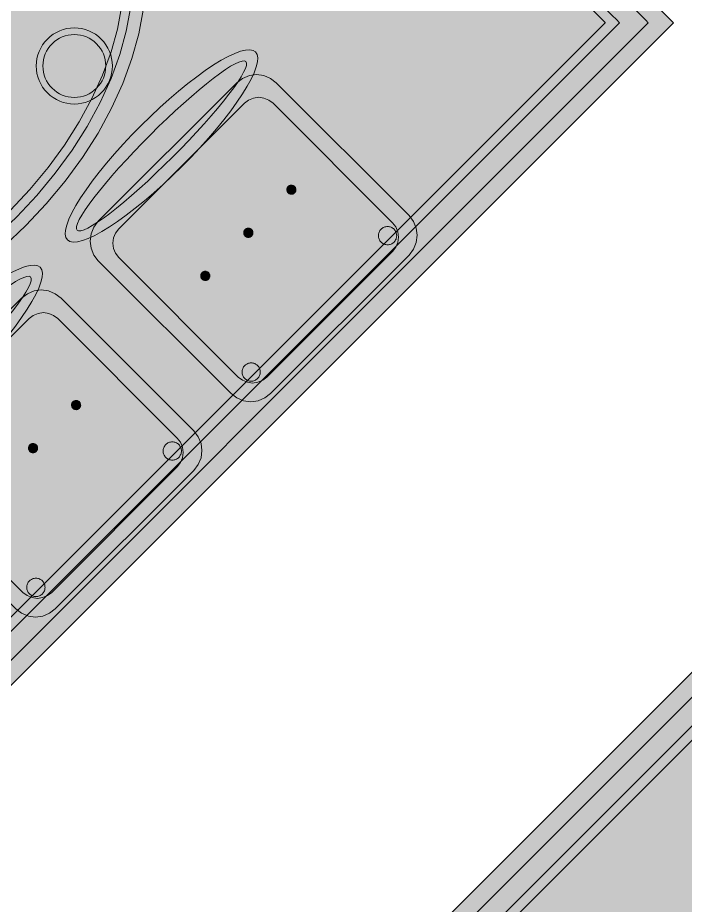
# Model space of a CAD drawing. Header units: metres. Extents: x 2172.2 to 2210.6, y 415.3 to 458.1.
# Drawn here: x 2203.315 to 2204.63, y 429.524 to 431.273 of the extents above; entities that cross this region are included whole.
import ezdxf

# ---------------------------------------------------------------- set-up
doc = ezdxf.new("R2010")
doc.units = ezdxf.units.M
for name, color, linetype, lineweight in [('NC_N1_CHAIRS', 7, 'CONTINUOUS', 13), ('NC_N1_FLOOR_DECOR', 32, 'CONTINUOUS', 13), ('NC_N1_TABLES', 7, 'CONTINUOUS', 13)]:
    doc.layers.add(name, color=color, linetype=linetype, lineweight=lineweight)

# ---------------------------------------------------------------- blocks, each defined once
blk = doc.blocks.new('NC_N1_MIXED_FLOOR_BAY_04')
at = {"true_color": 0xeff0ee}
h = blk.add_hatch(color=256, dxfattribs=at)
h.dxf.hatch_style = 1
h.paths.add_polyline_path([(13.2217, -1.3513), (13.2301, -1.3597), (13.2596, -1.3893), (13.2681, -1.3977), (13.3328, -1.4624), (13.3771, -1.5067), (13.3897, -1.5193), (13.4341, -1.5637), (13.586, -1.7156), (13.6303, -1.7599), (13.6429, -1.7725), (13.6872, -1.8168), (13.8391, -1.9687), (13.8835, -2.0131), (13.8961, -2.0257), (13.9404, -2.07), (14.0923, -2.2219), (14.1366, -2.2662), (14.1492, -2.2788), (14.1936, -2.3232), (14.3455, -2.4751), (14.3898, -2.5194), (14.4024, -2.532), (14.4467, -2.5763), (14.5396, -2.6692), (14.548, -2.6776), (14.5775, -2.7072), (14.586, -2.7156), (14.6071, -2.7367), (12.8959, -4.4479), (11.4894, -3.0414), (13.2006, -1.3302)])
at = {"color": 0, "linetype": 'CONTINUOUS', "lineweight": -2, "true_color": 0xa5b2b8}
blk.add_lwpolyline([(13.6303, -1.7599), (13.6429, -1.7725), (13.6872, -1.8168), (13.8391, -1.9687), (13.8835, -2.0131), (13.8961, -2.0257), (13.9404, -2.07), (14.0923, -2.2219), (14.1366, -2.2662), (14.1492, -2.2788), (14.1936, -2.3232), (14.3455, -2.4751), (14.3898, -2.5194), (14.4024, -2.532), (14.4467, -2.5763), (14.5396, -2.6692), (14.548, -2.6776), (14.5775, -2.7072), (14.586, -2.7156), (14.6071, -2.7367), (12.8959, -4.4479), (11.4894, -3.0414), (13.2006, -1.3302)], dxfattribs=at)
at = {"color": 0, "linetype": 'CONTINUOUS', "lineweight": -2, "true_color": 0xa38246}
blk.add_lwpolyline([(13.5612, -1.7403), (13.6055, -1.7846), (13.6181, -1.7972), (13.6625, -1.8416), (13.8144, -1.9935), (13.8587, -2.0378), (13.8713, -2.0504), (13.9156, -2.0948), (14.0675, -2.2467), (14.1119, -2.291), (14.1245, -2.3036), (14.1688, -2.3479), (14.3777, -2.5568), (14.422, -2.6011), (14.5148, -2.6939), (14.5233, -2.7024), (14.5528, -2.7319), (14.5576, -2.7367), (12.8959, -4.3984), (11.5389, -3.0414), (13.2006, -1.3797)], dxfattribs=at)
at = {"color": 0, "linetype": 'CONTINUOUS', "lineweight": -2, "true_color": 0x778fa0}
blk.add_lwpolyline([(13.381, -1.6167), (13.5329, -1.7686), (13.5773, -1.8129), (13.5899, -1.8255), (13.6342, -1.8699), (13.7861, -2.0218), (13.8304, -2.0661), (13.843, -2.0787), (13.8874, -2.123), (14.0393, -2.2749), (14.0836, -2.3193), (14.0962, -2.3319), (14.1405, -2.3762), (14.3494, -2.585), (14.3937, -2.6294), (14.4865, -2.7222), (14.495, -2.7306), (14.501, -2.7367), (12.8959, -4.3418), (11.5954, -3.0414), (13.2006, -1.4362)], dxfattribs=at)
at = {"color": 0, "linetype": 'CONTINUOUS', "lineweight": -2, "true_color": 0xa38246}
blk.add_lwpolyline([(13.2006, -1.4645), (13.2009, -1.4649), (13.2656, -1.5296), (13.3099, -1.5739), (13.3225, -1.5865), (13.3669, -1.6308), (13.5188, -1.7827), (13.5631, -1.8271), (13.5757, -1.8397), (13.62, -1.884), (13.772, -2.0359), (13.8163, -2.0802), (13.8289, -2.0928), (13.8732, -2.1372), (14.0251, -2.2891), (14.0695, -2.3334), (14.0821, -2.346), (14.1264, -2.3904), (14.3352, -2.5992), (14.3796, -2.6435), (14.4724, -2.7364), (14.4727, -2.7367), (12.8959, -4.3135), (11.6237, -3.0414)], close=True, dxfattribs=at)
blk = doc.blocks.new('NC_N1_MIXED_FLOOR_BAY_06')
at = {"true_color": 0xeff0ee}
h = blk.add_hatch(color=256, dxfattribs=at)
h.dxf.hatch_style = 1
h.paths.add_polyline_path([(15.2653, -3.3949), (15.2864, -3.416), (15.2949, -3.4245), (15.3244, -3.454), (15.3328, -3.4624), (15.3727, -3.5023), (15.4167, -3.5463), (15.4797, -3.6093), (15.5237, -3.6533), (15.6258, -3.7554), (15.6698, -3.7994), (15.7328, -3.8625), (15.7768, -3.9065), (15.879, -4.0086), (15.923, -4.0526), (15.986, -4.1156), (16.03, -4.1596), (16.1322, -4.2618), (16.1762, -4.3058), (16.2392, -4.3688), (16.2832, -4.4128), (16.3853, -4.515), (16.4294, -4.559), (16.4924, -4.622), (16.5364, -4.666), (16.6043, -4.7339), (16.6128, -4.7424), (16.6423, -4.7719), (16.6507, -4.7803), (16.6718, -4.8014), (14.7485, -6.7248), (13.342, -5.3183)])
at = {"color": 0, "linetype": 'CONTINUOUS', "lineweight": -2, "true_color": 0xa5b2b8}
blk.add_lwpolyline([(13.342, -5.3183), (15.2653, -3.3949), (15.2864, -3.416), (15.2949, -3.4245), (15.3244, -3.454), (15.3328, -3.4624), (15.3727, -3.5023), (15.4167, -3.5463), (15.4797, -3.6093), (15.5237, -3.6533), (15.6258, -3.7554), (15.6698, -3.7994)], dxfattribs=at)
at = {"color": 0, "linetype": 'CONTINUOUS', "lineweight": -2, "true_color": 0xa38246}
for points in [[(13.3915, -5.3183), (15.2653, -3.4444), (15.2701, -3.4492), (15.2996, -3.4788), (15.3081, -3.4872), (15.3479, -3.527), (15.3919, -3.571), (15.4549, -3.634), (15.4989, -3.678), (15.6011, -3.7802), (15.6451, -3.8242)], [(13.4763, -5.3183), (15.2653, -3.5293), (15.2657, -3.5296), (15.3055, -3.5695), (15.3495, -3.6135), (15.4125, -3.6765), (15.4565, -3.7205), (15.5587, -3.8226), (15.6027, -3.8666), (15.6657, -3.9296)]]:
    blk.add_lwpolyline(points, dxfattribs=at)
at = {"color": 0, "linetype": 'CONTINUOUS', "lineweight": -2, "true_color": 0x778fa0}
blk.add_lwpolyline([(13.4481, -5.3183), (15.2653, -3.501), (15.2714, -3.507), (15.2798, -3.5155), (15.3196, -3.5553), (15.3636, -3.5993), (15.4266, -3.6623), (15.4706, -3.7063), (15.5728, -3.8085), (15.6168, -3.8525), (15.6798, -3.9155)], dxfattribs=at)
blk = doc.blocks.new('NC_N1_DINING_2')
at = {"true_color": 0xf6f5ef}
h = blk.add_hatch(color=256, dxfattribs=at)
h.dxf.hatch_style = 1
h.paths.add_polyline_path([(0.6, 0), (0.5971, 0.0368), (0.5885, 0.0732), (0.5742, 0.1089), (0.5543, 0.1435), (0.5292, 0.1768), (0.4989, 0.2083), (0.4638, 0.2379), (0.4243, 0.2652), (0.3806, 0.2899), (0.3333, 0.3118), (0.2828, 0.3307), (0.2296, 0.3465), (0.1742, 0.3589), (0.1171, 0.3678), (0.0588, 0.3732), (0, 0.375), (-0.0588, 0.3732), (-0.1171, 0.3678), (-0.1742, 0.3589), (-0.2296, 0.3465), (-0.2828, 0.3307), (-0.3333, 0.3118), (-0.3806, 0.2899), (-0.4243, 0.2652), (-0.4638, 0.2379), (-0.4989, 0.2083), (-0.5292, 0.1768), (-0.5543, 0.1435), (-0.5742, 0.1089), (-0.5885, 0.0732), (-0.5971, 0.0368), (-0.6, 0), (-0.5971, -0.0368), (-0.5885, -0.0732), (-0.5742, -0.1089), (-0.5543, -0.1435), (-0.5292, -0.1768), (-0.4989, -0.2083), (-0.4638, -0.2379), (-0.4243, -0.2652), (-0.3806, -0.2899), (-0.3333, -0.3118), (-0.2828, -0.3307), (-0.2296, -0.3465), (-0.1742, -0.3589), (-0.1171, -0.3678), (-0.0588, -0.3732), (0, -0.375), (0.0588, -0.3732), (0.1171, -0.3678), (0.1742, -0.3589), (0.2296, -0.3465), (0.2828, -0.3307), (0.3333, -0.3118), (0.3806, -0.2899), (0.4243, -0.2652), (0.4638, -0.2379), (0.4989, -0.2083), (0.5292, -0.1768), (0.5543, -0.1435), (0.5742, -0.1089), (0.5885, -0.0732), (0.5971, -0.0368)])
at = {"color": 0, "linetype": 'CONTINUOUS', "lineweight": -2, "true_color": 0x2d3540}
blk.add_lwpolyline([(0.6, 0), (0.5971, 0.0368), (0.5885, 0.0732), (0.5742, 0.1089), (0.5543, 0.1435), (0.5292, 0.1768), (0.4989, 0.2083), (0.4638, 0.2379), (0.4243, 0.2652), (0.3806, 0.2899), (0.3333, 0.3118), (0.2828, 0.3307), (0.2296, 0.3465), (0.1742, 0.3589), (0.1171, 0.3678), (0.0588, 0.3732), (0, 0.375), (-0.0588, 0.3732), (-0.1171, 0.3678), (-0.1742, 0.3589), (-0.2296, 0.3465), (-0.2828, 0.3307), (-0.3333, 0.3118), (-0.3806, 0.2899), (-0.4243, 0.2652), (-0.4638, 0.2379), (-0.4989, 0.2083), (-0.5292, 0.1768), (-0.5543, 0.1435), (-0.5742, 0.1089), (-0.5885, 0.0732), (-0.5971, 0.0368), (-0.6, 0), (-0.5971, -0.0368), (-0.5885, -0.0732), (-0.5742, -0.1089), (-0.5543, -0.1435), (-0.5292, -0.1768), (-0.4989, -0.2083), (-0.4638, -0.2379), (-0.4243, -0.2652), (-0.3806, -0.2899), (-0.3333, -0.3118), (-0.2828, -0.3307), (-0.2296, -0.3465), (-0.1742, -0.3589), (-0.1171, -0.3678), (-0.0588, -0.3732), (0, -0.375), (0.0588, -0.3732), (0.1171, -0.3678), (0.1742, -0.3589), (0.2296, -0.3465), (0.2828, -0.3307), (0.3333, -0.3118), (0.3806, -0.2899), (0.4243, -0.2652), (0.4638, -0.2379), (0.4989, -0.2083), (0.5292, -0.1768), (0.5543, -0.1435), (0.5742, -0.1089), (0.5885, -0.0732), (0.5971, -0.0368)], close=True, dxfattribs=at)
at = {"color": 0, "linetype": 'CONTINUOUS', "lineweight": -2, "true_color": 0xa38246}
for points in [[(0.5749, 0), (0.5723, -0.0329), (0.5646, -0.0656), (0.5516, -0.0979), (0.5334, -0.1297), (0.5101, -0.1605), (0.4818, -0.1901), (0.4486, -0.218), (0.411, -0.244), (0.3692, -0.2676), (0.3237, -0.2887), (0.2749, -0.307), (0.2233, -0.3222), (0.1695, -0.3343), (0.114, -0.343), (0.0573, -0.3482), (0, -0.35), (-0.0573, -0.3482), (-0.114, -0.343), (-0.1695, -0.3343), (-0.2233, -0.3222), (-0.2749, -0.307), (-0.3237, -0.2887), (-0.3692, -0.2676), (-0.411, -0.244), (-0.4486, -0.218), (-0.4818, -0.1901), (-0.5101, -0.1605), (-0.5334, -0.1297), (-0.5516, -0.0979), (-0.5646, -0.0656), (-0.5723, -0.0329), (-0.5749, 0), (-0.5723, 0.0329), (-0.5646, 0.0656), (-0.5516, 0.0979), (-0.5334, 0.1297), (-0.5101, 0.1605), (-0.4818, 0.1901), (-0.4486, 0.218), (-0.411, 0.244), (-0.3692, 0.2676), (-0.3237, 0.2887), (-0.2749, 0.307), (-0.2233, 0.3222), (-0.1695, 0.3343), (-0.114, 0.343), (-0.0573, 0.3482), (0, 0.35), (0.0573, 0.3482), (0.114, 0.343), (0.1695, 0.3343), (0.2233, 0.3222), (0.2749, 0.307), (0.3237, 0.2887), (0.3692, 0.2676), (0.411, 0.244), (0.4486, 0.218), (0.4818, 0.1901), (0.5101, 0.1605), (0.5334, 0.1297), (0.5516, 0.0979), (0.5646, 0.0656), (0.5723, 0.0329)], [(0.5569, 0), (0.5545, -0.0301), (0.5474, -0.0601), (0.5354, -0.0901), (0.5184, -0.1198), (0.4964, -0.1488), (0.4694, -0.1769), (0.4377, -0.2037), (0.4014, -0.2287), (0.361, -0.2516), (0.3167, -0.2721), (0.2692, -0.2899), (0.2188, -0.3048), (0.1661, -0.3166), (0.1117, -0.3251), (0.0562, -0.3303), (0, -0.332), (-0.0562, -0.3303), (-0.1117, -0.3251), (-0.1661, -0.3166), (-0.2188, -0.3048), (-0.2692, -0.2899), (-0.3167, -0.2721), (-0.361, -0.2516), (-0.4014, -0.2287), (-0.4377, -0.2037), (-0.4694, -0.1769), (-0.4964, -0.1488), (-0.5184, -0.1198), (-0.5354, -0.0901), (-0.5474, -0.0601), (-0.5545, -0.0301), (-0.5569, 0), (-0.5545, 0.0301), (-0.5474, 0.0601), (-0.5354, 0.0901), (-0.5184, 0.1198), (-0.4964, 0.1488), (-0.4694, 0.1769), (-0.4377, 0.2037), (-0.4014, 0.2287), (-0.361, 0.2516), (-0.3167, 0.2721), (-0.2692, 0.2899), (-0.2188, 0.3048), (-0.1661, 0.3166), (-0.1117, 0.3251), (-0.0562, 0.3303), (0, 0.332), (0.0562, 0.3303), (0.1117, 0.3251), (0.1661, 0.3166), (0.2188, 0.3048), (0.2692, 0.2899), (0.3167, 0.2721), (0.361, 0.2516), (0.4014, 0.2287), (0.4377, 0.2037), (0.4694, 0.1769), (0.4964, 0.1488), (0.5184, 0.1198), (0.5354, 0.0901), (0.5474, 0.0601), (0.5545, 0.0301)], [(-0.228, 0.22), (-0.2283, 0.2139), (-0.2292, 0.2079), (-0.2307, 0.202), (-0.2327, 0.1963), (-0.2353, 0.1908), (-0.2384, 0.1856), (-0.2421, 0.1807), (-0.2462, 0.1762), (-0.2507, 0.1721), (-0.2556, 0.1684), (-0.2608, 0.1653), (-0.2663, 0.1627), (-0.272, 0.1607), (-0.2779, 0.1592), (-0.2839, 0.1583), (-0.29, 0.158), (-0.2961, 0.1583), (-0.3021, 0.1592), (-0.308, 0.1607), (-0.3137, 0.1627), (-0.3192, 0.1653), (-0.3244, 0.1684), (-0.3293, 0.1721), (-0.3338, 0.1762), (-0.3379, 0.1807), (-0.3416, 0.1856), (-0.3447, 0.1908), (-0.3473, 0.1963), (-0.3493, 0.202), (-0.3508, 0.2079), (-0.3517, 0.2139), (-0.352, 0.22), (-0.3517, 0.2261), (-0.3508, 0.2321), (-0.3493, 0.238), (-0.3473, 0.2437), (-0.3447, 0.2492), (-0.3416, 0.2544), (-0.3379, 0.2593), (-0.3338, 0.2638), (-0.3293, 0.2679), (-0.3244, 0.2716), (-0.3192, 0.2747), (-0.3137, 0.2773), (-0.308, 0.2793), (-0.3021, 0.2808), (-0.2961, 0.2817), (-0.29, 0.282), (-0.2839, 0.2817), (-0.2779, 0.2808), (-0.272, 0.2793), (-0.2663, 0.2773), (-0.2608, 0.2747), (-0.2556, 0.2716), (-0.2507, 0.2679), (-0.2462, 0.2638), (-0.2421, 0.2593), (-0.2384, 0.2544), (-0.2353, 0.2492), (-0.2327, 0.2437), (-0.2307, 0.238), (-0.2292, 0.2321), (-0.2283, 0.2261)], [(0.352, 0.22), (0.3517, 0.2139), (0.3508, 0.2079), (0.3493, 0.202), (0.3473, 0.1963), (0.3447, 0.1908), (0.3416, 0.1856), (0.3379, 0.1807), (0.3338, 0.1762), (0.3293, 0.1721), (0.3244, 0.1684), (0.3192, 0.1653), (0.3137, 0.1627), (0.308, 0.1607), (0.3021, 0.1592), (0.2961, 0.1583), (0.29, 0.158), (0.2839, 0.1583), (0.2779, 0.1592), (0.272, 0.1607), (0.2663, 0.1627), (0.2608, 0.1653), (0.2556, 0.1684), (0.2507, 0.1721), (0.2462, 0.1762), (0.2421, 0.1807), (0.2384, 0.1856), (0.2353, 0.1908), (0.2327, 0.1963), (0.2307, 0.202), (0.2292, 0.2079), (0.2283, 0.2139), (0.228, 0.22), (0.2283, 0.2261), (0.2292, 0.2321), (0.2307, 0.238), (0.2327, 0.2437), (0.2353, 0.2492), (0.2384, 0.2544), (0.2421, 0.2593), (0.2462, 0.2638), (0.2507, 0.2679), (0.2556, 0.2716), (0.2608, 0.2747), (0.2663, 0.2773), (0.272, 0.2793), (0.2779, 0.2808), (0.2839, 0.2817), (0.29, 0.282), (0.2961, 0.2817), (0.3021, 0.2808), (0.308, 0.2793), (0.3137, 0.2773), (0.3192, 0.2747), (0.3244, 0.2716), (0.3293, 0.2679), (0.3338, 0.2638), (0.3379, 0.2593), (0.3416, 0.2544), (0.3447, 0.2492), (0.3473, 0.2437), (0.3493, 0.238), (0.3508, 0.2321), (0.3517, 0.2261)], [(0.085, 0), (0.0846, 0.0054), (0.0834, 0.0107), (0.0813, 0.016), (0.0785, 0.021), (0.075, 0.0259), (0.0707, 0.0306), (0.0657, 0.0349), (0.0601, 0.0389), (0.0539, 0.0425), (0.0472, 0.0457), (0.0401, 0.0485), (0.0325, 0.0508), (0.0247, 0.0526), (0.0166, 0.0539), (0.0083, 0.0547), (0, 0.055), (-0.0083, 0.0547), (-0.0166, 0.0539), (-0.0247, 0.0526), (-0.0325, 0.0508), (-0.0401, 0.0485), (-0.0472, 0.0457), (-0.0539, 0.0425), (-0.0601, 0.0389), (-0.0657, 0.0349), (-0.0707, 0.0306), (-0.075, 0.0259), (-0.0785, 0.021), (-0.0813, 0.016), (-0.0834, 0.0107), (-0.0846, 0.0054), (-0.085, 0), (-0.0846, -0.0054), (-0.0834, -0.0107), (-0.0813, -0.016), (-0.0785, -0.021), (-0.075, -0.0259), (-0.0707, -0.0306), (-0.0657, -0.0349), (-0.0601, -0.0389), (-0.0539, -0.0425), (-0.0472, -0.0457), (-0.0401, -0.0485), (-0.0325, -0.0508), (-0.0247, -0.0526), (-0.0166, -0.0539), (-0.0083, -0.0547), (0, -0.055), (0.0083, -0.0547), (0.0166, -0.0539), (0.0247, -0.0526), (0.0325, -0.0508), (0.0401, -0.0485), (0.0472, -0.0457), (0.0539, -0.0425), (0.0601, -0.0389), (0.0657, -0.0349), (0.0707, -0.0306), (0.075, -0.0259), (0.0785, -0.021), (0.0813, -0.016), (0.0834, -0.0107), (0.0846, -0.0054)], [(-0.228, -0.22), (-0.2283, -0.2261), (-0.2292, -0.2321), (-0.2307, -0.238), (-0.2327, -0.2437), (-0.2353, -0.2492), (-0.2384, -0.2544), (-0.2421, -0.2593), (-0.2462, -0.2638), (-0.2507, -0.2679), (-0.2556, -0.2716), (-0.2608, -0.2747), (-0.2663, -0.2773), (-0.272, -0.2793), (-0.2779, -0.2808), (-0.2839, -0.2817), (-0.29, -0.282), (-0.2961, -0.2817), (-0.3021, -0.2808), (-0.308, -0.2793), (-0.3137, -0.2773), (-0.3192, -0.2747), (-0.3244, -0.2716), (-0.3293, -0.2679), (-0.3338, -0.2638), (-0.3379, -0.2593), (-0.3416, -0.2544), (-0.3447, -0.2492), (-0.3473, -0.2437), (-0.3493, -0.238), (-0.3508, -0.2321), (-0.3517, -0.2261), (-0.352, -0.22), (-0.3517, -0.2139), (-0.3508, -0.2079), (-0.3493, -0.202), (-0.3473, -0.1963), (-0.3447, -0.1908), (-0.3416, -0.1856), (-0.3379, -0.1807), (-0.3338, -0.1762), (-0.3293, -0.1721), (-0.3244, -0.1684), (-0.3192, -0.1653), (-0.3137, -0.1627), (-0.308, -0.1607), (-0.3021, -0.1592), (-0.2961, -0.1583), (-0.29, -0.158), (-0.2839, -0.1583), (-0.2779, -0.1592), (-0.272, -0.1607), (-0.2663, -0.1627), (-0.2608, -0.1653), (-0.2556, -0.1684), (-0.2507, -0.1721), (-0.2462, -0.1762), (-0.2421, -0.1807), (-0.2384, -0.1856), (-0.2353, -0.1908), (-0.2327, -0.1963), (-0.2307, -0.202), (-0.2292, -0.2079), (-0.2283, -0.2139)], [(0.352, -0.22), (0.3517, -0.2261), (0.3508, -0.2321), (0.3493, -0.238), (0.3473, -0.2437), (0.3447, -0.2492), (0.3416, -0.2544), (0.3379, -0.2593), (0.3338, -0.2638), (0.3293, -0.2679), (0.3244, -0.2716), (0.3192, -0.2747), (0.3137, -0.2773), (0.308, -0.2793), (0.3021, -0.2808), (0.2961, -0.2817), (0.29, -0.282), (0.2839, -0.2817), (0.2779, -0.2808), (0.272, -0.2793), (0.2663, -0.2773), (0.2608, -0.2747), (0.2556, -0.2716), (0.2507, -0.2679), (0.2462, -0.2638), (0.2421, -0.2593), (0.2384, -0.2544), (0.2353, -0.2492), (0.2327, -0.2437), (0.2307, -0.238), (0.2292, -0.2321), (0.2283, -0.2261), (0.228, -0.22), (0.2283, -0.2139), (0.2292, -0.2079), (0.2307, -0.202), (0.2327, -0.1963), (0.2353, -0.1908), (0.2384, -0.1856), (0.2421, -0.1807), (0.2462, -0.1762), (0.2507, -0.1721), (0.2556, -0.1684), (0.2608, -0.1653), (0.2663, -0.1627), (0.272, -0.1607), (0.2779, -0.1592), (0.2839, -0.1583), (0.29, -0.158), (0.2961, -0.1583), (0.3021, -0.1592), (0.308, -0.1607), (0.3137, -0.1627), (0.3192, -0.1653), (0.3244, -0.1684), (0.3293, -0.1721), (0.3338, -0.1762), (0.3379, -0.1807), (0.3416, -0.1856), (0.3447, -0.1908), (0.3473, -0.1963), (0.3493, -0.202), (0.3508, -0.2079), (0.3517, -0.2139)]]:
    blk.add_lwpolyline(points, close=True, dxfattribs=at)
at = {"color": 0, "linetype": 'CONTINUOUS', "lineweight": -2, "true_color": 0x89939a}
for points in [[(-0.215, 0.22), (-0.2154, 0.2126), (-0.2164, 0.2054), (-0.2182, 0.1982), (-0.2207, 0.1913), (-0.2239, 0.1846), (-0.2276, 0.1783), (-0.232, 0.1724), (-0.237, 0.167), (-0.2424, 0.162), (-0.2483, 0.1576), (-0.2546, 0.1539), (-0.2613, 0.1507), (-0.2682, 0.1482), (-0.2754, 0.1464), (-0.2826, 0.1454), (-0.29, 0.145), (-0.2974, 0.1454), (-0.3046, 0.1464), (-0.3118, 0.1482), (-0.3187, 0.1507), (-0.3254, 0.1539), (-0.3317, 0.1576), (-0.3376, 0.162), (-0.343, 0.167), (-0.348, 0.1724), (-0.3524, 0.1783), (-0.3561, 0.1846), (-0.3593, 0.1913), (-0.3618, 0.1982), (-0.3636, 0.2054), (-0.3646, 0.2126), (-0.365, 0.22), (-0.3646, 0.2274), (-0.3636, 0.2346), (-0.3618, 0.2418), (-0.3593, 0.2487), (-0.3561, 0.2554), (-0.3524, 0.2617), (-0.348, 0.2676), (-0.343, 0.273), (-0.3376, 0.278), (-0.3317, 0.2824), (-0.3254, 0.2861), (-0.3187, 0.2893), (-0.3118, 0.2918), (-0.3046, 0.2936), (-0.2974, 0.2946), (-0.29, 0.295), (-0.2826, 0.2946), (-0.2754, 0.2936), (-0.2682, 0.2918), (-0.2613, 0.2893), (-0.2546, 0.2861), (-0.2483, 0.2824), (-0.2424, 0.278), (-0.237, 0.273), (-0.232, 0.2676), (-0.2276, 0.2617), (-0.2239, 0.2554), (-0.2207, 0.2487), (-0.2182, 0.2418), (-0.2164, 0.2346), (-0.2154, 0.2274)], [(0.365, 0.22), (0.3646, 0.2126), (0.3636, 0.2054), (0.3618, 0.1982), (0.3593, 0.1913), (0.3561, 0.1846), (0.3524, 0.1783), (0.348, 0.1724), (0.343, 0.167), (0.3376, 0.162), (0.3317, 0.1576), (0.3254, 0.1539), (0.3187, 0.1507), (0.3118, 0.1482), (0.3046, 0.1464), (0.2974, 0.1454), (0.29, 0.145), (0.2826, 0.1454), (0.2754, 0.1464), (0.2682, 0.1482), (0.2613, 0.1507), (0.2546, 0.1539), (0.2483, 0.1576), (0.2424, 0.162), (0.237, 0.167), (0.232, 0.1724), (0.2276, 0.1783), (0.2239, 0.1846), (0.2207, 0.1913), (0.2182, 0.1982), (0.2164, 0.2054), (0.2154, 0.2126), (0.215, 0.22), (0.2154, 0.2274), (0.2164, 0.2346), (0.2182, 0.2418), (0.2207, 0.2487), (0.2239, 0.2554), (0.2276, 0.2617), (0.232, 0.2676), (0.237, 0.273), (0.2424, 0.278), (0.2483, 0.2824), (0.2546, 0.2861), (0.2613, 0.2893), (0.2682, 0.2918), (0.2754, 0.2936), (0.2826, 0.2946), (0.29, 0.295), (0.2974, 0.2946), (0.3046, 0.2936), (0.3118, 0.2918), (0.3187, 0.2893), (0.3254, 0.2861), (0.3317, 0.2824), (0.3376, 0.278), (0.343, 0.273), (0.348, 0.2676), (0.3524, 0.2617), (0.3561, 0.2554), (0.3593, 0.2487), (0.3618, 0.2418), (0.3636, 0.2346), (0.3646, 0.2274)], [(-0.215, -0.22), (-0.2154, -0.2274), (-0.2164, -0.2346), (-0.2182, -0.2418), (-0.2207, -0.2487), (-0.2239, -0.2554), (-0.2276, -0.2617), (-0.232, -0.2676), (-0.237, -0.273), (-0.2424, -0.278), (-0.2483, -0.2824), (-0.2546, -0.2861), (-0.2613, -0.2893), (-0.2682, -0.2918), (-0.2754, -0.2936), (-0.2826, -0.2946), (-0.29, -0.295), (-0.2974, -0.2946), (-0.3046, -0.2936), (-0.3118, -0.2918), (-0.3187, -0.2893), (-0.3254, -0.2861), (-0.3317, -0.2824), (-0.3376, -0.278), (-0.343, -0.273), (-0.348, -0.2676), (-0.3524, -0.2617), (-0.3561, -0.2554), (-0.3593, -0.2487), (-0.3618, -0.2418), (-0.3636, -0.2346), (-0.3646, -0.2274), (-0.365, -0.22), (-0.3646, -0.2126), (-0.3636, -0.2054), (-0.3618, -0.1982), (-0.3593, -0.1913), (-0.3561, -0.1846), (-0.3524, -0.1783), (-0.348, -0.1724), (-0.343, -0.167), (-0.3376, -0.162), (-0.3317, -0.1576), (-0.3254, -0.1539), (-0.3187, -0.1507), (-0.3118, -0.1482), (-0.3046, -0.1464), (-0.2974, -0.1454), (-0.29, -0.145), (-0.2826, -0.1454), (-0.2754, -0.1464), (-0.2682, -0.1482), (-0.2613, -0.1507), (-0.2546, -0.1539), (-0.2483, -0.1576), (-0.2424, -0.162), (-0.237, -0.167), (-0.232, -0.1724), (-0.2276, -0.1783), (-0.2239, -0.1846), (-0.2207, -0.1913), (-0.2182, -0.1982), (-0.2164, -0.2054), (-0.2154, -0.2126)], [(0.365, -0.22), (0.3646, -0.2274), (0.3636, -0.2346), (0.3618, -0.2418), (0.3593, -0.2487), (0.3561, -0.2554), (0.3524, -0.2617), (0.348, -0.2676), (0.343, -0.273), (0.3376, -0.278), (0.3317, -0.2824), (0.3254, -0.2861), (0.3187, -0.2893), (0.3118, -0.2918), (0.3046, -0.2936), (0.2974, -0.2946), (0.29, -0.295), (0.2826, -0.2946), (0.2754, -0.2936), (0.2682, -0.2918), (0.2613, -0.2893), (0.2546, -0.2861), (0.2483, -0.2824), (0.2424, -0.278), (0.237, -0.273), (0.232, -0.2676), (0.2276, -0.2617), (0.2239, -0.2554), (0.2207, -0.2487), (0.2182, -0.2418), (0.2164, -0.2346), (0.2154, -0.2274), (0.215, -0.22), (0.2154, -0.2126), (0.2164, -0.2054), (0.2182, -0.1982), (0.2207, -0.1913), (0.2239, -0.1846), (0.2276, -0.1783), (0.232, -0.1724), (0.237, -0.167), (0.2424, -0.162), (0.2483, -0.1576), (0.2546, -0.1539), (0.2613, -0.1507), (0.2682, -0.1482), (0.2754, -0.1464), (0.2826, -0.1454), (0.29, -0.145), (0.2974, -0.1454), (0.3046, -0.1464), (0.3118, -0.1482), (0.3187, -0.1507), (0.3254, -0.1539), (0.3317, -0.1576), (0.3376, -0.162), (0.343, -0.167), (0.348, -0.1724), (0.3524, -0.1783), (0.3561, -0.1846), (0.3593, -0.1913), (0.3618, -0.1982), (0.3636, -0.2054), (0.3646, -0.2126)]]:
    blk.add_lwpolyline(points, close=True, dxfattribs=at)
blk = doc.blocks.new('NC_N1_CHAIR_IVORY')
at = {"true_color": 0xf6f5ef}
h = blk.add_hatch(color=256, dxfattribs=at)
h.dxf.hatch_style = 1
h.paths.add_polyline_path([(0.262, 0.222), (0.2607, 0.2276), (0.257, 0.2331), (0.2507, 0.2385), (0.2421, 0.2438), (0.2311, 0.2489), (0.2178, 0.2537), (0.2025, 0.2582), (0.1853, 0.2623), (0.1662, 0.2661), (0.1456, 0.2694), (0.1235, 0.2723), (0.1003, 0.2747), (0.0761, 0.2765), (0.0511, 0.2779), (0.0257, 0.2787), (0, 0.279), (-0.0257, 0.2787), (-0.0511, 0.2779), (-0.0761, 0.2765), (-0.1003, 0.2747), (-0.1235, 0.2723), (-0.1456, 0.2694), (-0.1662, 0.2661), (-0.1853, 0.2623), (-0.2025, 0.2582), (-0.2178, 0.2537), (-0.2311, 0.2489), (-0.2421, 0.2438), (-0.2507, 0.2385), (-0.257, 0.2331), (-0.2607, 0.2276), (-0.262, 0.222), (-0.2607, 0.2164), (-0.257, 0.2109), (-0.2507, 0.2055), (-0.2421, 0.2002), (-0.2311, 0.1951), (-0.2178, 0.1903), (-0.2025, 0.1858), (-0.1853, 0.1817), (-0.1662, 0.1779), (-0.1456, 0.1746), (-0.1235, 0.1717), (-0.1003, 0.1693), (-0.0761, 0.1675), (-0.0511, 0.1661), (-0.0257, 0.1653), (0, 0.165), (0.0257, 0.1653), (0.0511, 0.1661), (0.0761, 0.1675), (0.1003, 0.1693), (0.1235, 0.1717), (0.1456, 0.1746), (0.1662, 0.1779), (0.1853, 0.1817), (0.2025, 0.1858), (0.2178, 0.1903), (0.2311, 0.1951), (0.2421, 0.2002), (0.2507, 0.2055), (0.257, 0.2109), (0.2607, 0.2164)])
at = {"true_color": 0xdbe4e9}
h = blk.add_hatch(color=256, dxfattribs=at)
h.dxf.hatch_style = 1
h.paths.add_polyline_path([(0.193, -0.275), (-0.193, -0.275), (-0.2072, -0.2731), (-0.2205, -0.2676), (-0.2319, -0.2589), (-0.2406, -0.2475), (-0.2461, -0.2342), (-0.248, -0.22), (-0.248, 0.15), (-0.2461, 0.1642), (-0.2406, 0.1775), (-0.2319, 0.1889), (-0.2205, 0.1976), (-0.2072, 0.2031), (-0.193, 0.205), (0.193, 0.205), (0.2072, 0.2031), (0.2205, 0.1976), (0.2319, 0.1889), (0.2406, 0.1775), (0.2461, 0.1642), (0.248, 0.15), (0.248, -0.22), (0.2461, -0.2342), (0.2406, -0.2475), (0.2319, -0.2589), (0.2205, -0.2676), (0.2072, -0.2731)])
at = {"true_color": 0xa38246}
h = blk.add_hatch(color=256, dxfattribs=at)
h.dxf.hatch_style = 1
h.paths.add_polyline_path([(-0.111, -0.02), (-0.111, -0.0209), (-0.1112, -0.0218), (-0.1114, -0.0226), (-0.1117, -0.0234), (-0.1121, -0.0242), (-0.1125, -0.025), (-0.113, -0.0257), (-0.1136, -0.0264), (-0.1143, -0.027), (-0.115, -0.0275), (-0.1158, -0.0279), (-0.1166, -0.0283), (-0.1174, -0.0286), (-0.1182, -0.0288), (-0.1191, -0.029), (-0.12, -0.029), (-0.1209, -0.029), (-0.1218, -0.0288), (-0.1226, -0.0286), (-0.1234, -0.0283), (-0.1242, -0.0279), (-0.125, -0.0275), (-0.1257, -0.027), (-0.1264, -0.0264), (-0.127, -0.0257), (-0.1275, -0.025), (-0.1279, -0.0242), (-0.1283, -0.0234), (-0.1286, -0.0226), (-0.1288, -0.0218), (-0.129, -0.0209), (-0.129, -0.02), (-0.129, -0.0191), (-0.1288, -0.0182), (-0.1286, -0.0174), (-0.1283, -0.0166), (-0.1279, -0.0158), (-0.1275, -0.015), (-0.127, -0.0143), (-0.1264, -0.0136), (-0.1257, -0.013), (-0.125, -0.0125), (-0.1242, -0.0121), (-0.1234, -0.0117), (-0.1226, -0.0114), (-0.1218, -0.0112), (-0.1209, -0.011), (-0.12, -0.011), (-0.1191, -0.011), (-0.1182, -0.0112), (-0.1174, -0.0114), (-0.1166, -0.0117), (-0.1158, -0.0121), (-0.115, -0.0125), (-0.1143, -0.013), (-0.1136, -0.0136), (-0.113, -0.0143), (-0.1125, -0.015), (-0.1121, -0.0158), (-0.1117, -0.0166), (-0.1114, -0.0174), (-0.1112, -0.0182), (-0.111, -0.0191)])
h = blk.add_hatch(color=256, dxfattribs=at)
h.dxf.hatch_style = 1
h.paths.add_polyline_path([(0.009, -0.02), (0.009, -0.0209), (0.0088, -0.0218), (0.0086, -0.0226), (0.0083, -0.0234), (0.0079, -0.0242), (0.0075, -0.025), (0.007, -0.0257), (0.0064, -0.0264), (0.0057, -0.027), (0.005, -0.0275), (0.0042, -0.0279), (0.0034, -0.0283), (0.0026, -0.0286), (0.0018, -0.0288), (0.0009, -0.029), (0, -0.029), (-0.0009, -0.029), (-0.0018, -0.0288), (-0.0026, -0.0286), (-0.0034, -0.0283), (-0.0042, -0.0279), (-0.005, -0.0275), (-0.0057, -0.027), (-0.0064, -0.0264), (-0.007, -0.0257), (-0.0075, -0.025), (-0.0079, -0.0242), (-0.0083, -0.0234), (-0.0086, -0.0226), (-0.0088, -0.0218), (-0.009, -0.0209), (-0.009, -0.02), (-0.009, -0.0191), (-0.0088, -0.0182), (-0.0086, -0.0174), (-0.0083, -0.0166), (-0.0079, -0.0158), (-0.0075, -0.015), (-0.007, -0.0143), (-0.0064, -0.0136), (-0.0057, -0.013), (-0.005, -0.0125), (-0.0042, -0.0121), (-0.0034, -0.0117), (-0.0026, -0.0114), (-0.0018, -0.0112), (-0.0009, -0.011), (0, -0.011), (0.0009, -0.011), (0.0018, -0.0112), (0.0026, -0.0114), (0.0034, -0.0117), (0.0042, -0.0121), (0.005, -0.0125), (0.0057, -0.013), (0.0064, -0.0136), (0.007, -0.0143), (0.0075, -0.015), (0.0079, -0.0158), (0.0083, -0.0166), (0.0086, -0.0174), (0.0088, -0.0182), (0.009, -0.0191)])
h = blk.add_hatch(color=256, dxfattribs=at)
h.dxf.hatch_style = 1
h.paths.add_polyline_path([(0.129, -0.02), (0.129, -0.0209), (0.1288, -0.0218), (0.1286, -0.0226), (0.1283, -0.0234), (0.1279, -0.0242), (0.1275, -0.025), (0.127, -0.0257), (0.1264, -0.0264), (0.1257, -0.027), (0.125, -0.0275), (0.1242, -0.0279), (0.1234, -0.0283), (0.1226, -0.0286), (0.1218, -0.0288), (0.1209, -0.029), (0.12, -0.029), (0.1191, -0.029), (0.1182, -0.0288), (0.1174, -0.0286), (0.1166, -0.0283), (0.1158, -0.0279), (0.115, -0.0275), (0.1143, -0.027), (0.1136, -0.0264), (0.113, -0.0257), (0.1125, -0.025), (0.1121, -0.0242), (0.1117, -0.0234), (0.1114, -0.0226), (0.1112, -0.0218), (0.111, -0.0209), (0.111, -0.02), (0.111, -0.0191), (0.1112, -0.0182), (0.1114, -0.0174), (0.1117, -0.0166), (0.1121, -0.0158), (0.1125, -0.015), (0.113, -0.0143), (0.1136, -0.0136), (0.1143, -0.013), (0.115, -0.0125), (0.1158, -0.0121), (0.1166, -0.0117), (0.1174, -0.0114), (0.1182, -0.0112), (0.1191, -0.011), (0.12, -0.011), (0.1209, -0.011), (0.1218, -0.0112), (0.1226, -0.0114), (0.1234, -0.0117), (0.1242, -0.0121), (0.125, -0.0125), (0.1257, -0.013), (0.1264, -0.0136), (0.127, -0.0143), (0.1275, -0.015), (0.1279, -0.0158), (0.1283, -0.0166), (0.1286, -0.0174), (0.1288, -0.0182), (0.129, -0.0191)])
h = blk.add_hatch(color=256, dxfattribs=at)
h.dxf.hatch_style = 1
h.paths.add_polyline_path([(-0.172, -0.218), (-0.1721, -0.2198), (-0.1723, -0.2215), (-0.1728, -0.2232), (-0.1734, -0.2249), (-0.1741, -0.2265), (-0.175, -0.228), (-0.1761, -0.2294), (-0.1773, -0.2307), (-0.1786, -0.2319), (-0.18, -0.233), (-0.1815, -0.2339), (-0.1831, -0.2346), (-0.1848, -0.2352), (-0.1865, -0.2357), (-0.1882, -0.2359), (-0.19, -0.236), (-0.1918, -0.2359), (-0.1935, -0.2357), (-0.1952, -0.2352), (-0.1969, -0.2346), (-0.1985, -0.2339), (-0.2, -0.233), (-0.2014, -0.2319), (-0.2027, -0.2307), (-0.2039, -0.2294), (-0.205, -0.228), (-0.2059, -0.2265), (-0.2066, -0.2249), (-0.2072, -0.2232), (-0.2077, -0.2215), (-0.2079, -0.2198), (-0.208, -0.218), (-0.2079, -0.2162), (-0.2077, -0.2145), (-0.2072, -0.2128), (-0.2066, -0.2111), (-0.2059, -0.2095), (-0.205, -0.208), (-0.2039, -0.2066), (-0.2027, -0.2053), (-0.2014, -0.2041), (-0.2, -0.203), (-0.1985, -0.2021), (-0.1969, -0.2014), (-0.1952, -0.2008), (-0.1935, -0.2003), (-0.1918, -0.2001), (-0.19, -0.2), (-0.1882, -0.2001), (-0.1865, -0.2003), (-0.1848, -0.2008), (-0.1831, -0.2014), (-0.1815, -0.2021), (-0.18, -0.203), (-0.1786, -0.2041), (-0.1773, -0.2053), (-0.1761, -0.2066), (-0.175, -0.208), (-0.1741, -0.2095), (-0.1734, -0.2111), (-0.1728, -0.2128), (-0.1723, -0.2145), (-0.1721, -0.2162)])
h = blk.add_hatch(color=256, dxfattribs=at)
h.dxf.hatch_style = 1
h.paths.add_polyline_path([(0.208, -0.218), (0.2079, -0.2198), (0.2077, -0.2215), (0.2072, -0.2232), (0.2066, -0.2249), (0.2059, -0.2265), (0.205, -0.228), (0.2039, -0.2294), (0.2027, -0.2307), (0.2014, -0.2319), (0.2, -0.233), (0.1985, -0.2339), (0.1969, -0.2346), (0.1952, -0.2352), (0.1935, -0.2357), (0.1918, -0.2359), (0.19, -0.236), (0.1882, -0.2359), (0.1865, -0.2357), (0.1848, -0.2352), (0.1831, -0.2346), (0.1815, -0.2339), (0.18, -0.233), (0.1786, -0.2319), (0.1773, -0.2307), (0.1761, -0.2294), (0.175, -0.228), (0.1741, -0.2265), (0.1734, -0.2249), (0.1728, -0.2232), (0.1723, -0.2215), (0.1721, -0.2198), (0.172, -0.218), (0.1721, -0.2162), (0.1723, -0.2145), (0.1728, -0.2128), (0.1734, -0.2111), (0.1741, -0.2095), (0.175, -0.208), (0.1761, -0.2066), (0.1773, -0.2053), (0.1786, -0.2041), (0.18, -0.203), (0.1815, -0.2021), (0.1831, -0.2014), (0.1848, -0.2008), (0.1865, -0.2003), (0.1882, -0.2001), (0.19, -0.2), (0.1918, -0.2001), (0.1935, -0.2003), (0.1952, -0.2008), (0.1969, -0.2014), (0.1985, -0.2021), (0.2, -0.203), (0.2014, -0.2041), (0.2027, -0.2053), (0.2039, -0.2066), (0.205, -0.208), (0.2059, -0.2095), (0.2066, -0.2111), (0.2072, -0.2128), (0.2077, -0.2145), (0.2079, -0.2162)])
at = {"color": 0, "linetype": 'CONTINUOUS', "lineweight": -2, "true_color": 0x2d3540}
for points in [[(0.262, 0.222), (0.2607, 0.2276), (0.257, 0.2331), (0.2507, 0.2385), (0.2421, 0.2438), (0.2311, 0.2489), (0.2178, 0.2537), (0.2025, 0.2582), (0.1853, 0.2623), (0.1662, 0.2661), (0.1456, 0.2694), (0.1235, 0.2723), (0.1003, 0.2747), (0.0761, 0.2765), (0.0511, 0.2779), (0.0257, 0.2787), (0, 0.279), (-0.0257, 0.2787), (-0.0511, 0.2779), (-0.0761, 0.2765), (-0.1003, 0.2747), (-0.1235, 0.2723), (-0.1456, 0.2694), (-0.1662, 0.2661), (-0.1853, 0.2623), (-0.2025, 0.2582), (-0.2178, 0.2537), (-0.2311, 0.2489), (-0.2421, 0.2438), (-0.2507, 0.2385), (-0.257, 0.2331), (-0.2607, 0.2276), (-0.262, 0.222), (-0.2607, 0.2164), (-0.257, 0.2109), (-0.2507, 0.2055), (-0.2421, 0.2002), (-0.2311, 0.1951), (-0.2178, 0.1903), (-0.2025, 0.1858), (-0.1853, 0.1817), (-0.1662, 0.1779), (-0.1456, 0.1746), (-0.1235, 0.1717), (-0.1003, 0.1693), (-0.0761, 0.1675), (-0.0511, 0.1661), (-0.0257, 0.1653), (0, 0.165), (0.0257, 0.1653), (0.0511, 0.1661), (0.0761, 0.1675), (0.1003, 0.1693), (0.1235, 0.1717), (0.1456, 0.1746), (0.1662, 0.1779), (0.1853, 0.1817), (0.2025, 0.1858), (0.2178, 0.1903), (0.2311, 0.1951), (0.2421, 0.2002), (0.2507, 0.2055), (0.257, 0.2109), (0.2607, 0.2164)], [(0.193, -0.275), (-0.193, -0.275), (-0.2072, -0.2731), (-0.2205, -0.2676), (-0.2319, -0.2589), (-0.2406, -0.2475), (-0.2461, -0.2342), (-0.248, -0.22), (-0.248, 0.15), (-0.2461, 0.1642), (-0.2406, 0.1775), (-0.2319, 0.1889), (-0.2205, 0.1976), (-0.2072, 0.2031), (-0.193, 0.205), (0.193, 0.205), (0.2072, 0.2031), (0.2205, 0.1976), (0.2319, 0.1889), (0.2406, 0.1775), (0.2461, 0.1642), (0.248, 0.15), (0.248, -0.22), (0.2461, -0.2342), (0.2406, -0.2475), (0.2319, -0.2589), (0.2205, -0.2676), (0.2072, -0.2731)]]:
    blk.add_lwpolyline(points, close=True, dxfattribs=at)
at = {"color": 0, "linetype": 'CONTINUOUS', "lineweight": -2, "true_color": 0xa38246}
for points in [[(0.235, 0.222), (0.2339, 0.225), (0.2305, 0.228), (0.2249, 0.231), (0.2171, 0.2339), (0.2073, 0.2366), (0.1954, 0.2392), (0.1817, 0.2417), (0.1662, 0.2439), (0.1491, 0.246), (0.1306, 0.2478), (0.1108, 0.2493), (0.0899, 0.2506), (0.0682, 0.2517), (0.0458, 0.2524), (0.023, 0.2529), (0, 0.253), (-0.023, 0.2529), (-0.0458, 0.2524), (-0.0682, 0.2517), (-0.0899, 0.2506), (-0.1108, 0.2493), (-0.1306, 0.2478), (-0.1491, 0.246), (-0.1662, 0.2439), (-0.1817, 0.2417), (-0.1954, 0.2392), (-0.2073, 0.2366), (-0.2171, 0.2339), (-0.2249, 0.231), (-0.2305, 0.228), (-0.2339, 0.225), (-0.235, 0.222), (-0.2339, 0.219), (-0.2305, 0.216), (-0.2249, 0.213), (-0.2171, 0.2101), (-0.2073, 0.2074), (-0.1954, 0.2048), (-0.1817, 0.2023), (-0.1662, 0.2001), (-0.1491, 0.198), (-0.1306, 0.1962), (-0.1108, 0.1947), (-0.0899, 0.1934), (-0.0682, 0.1923), (-0.0458, 0.1916), (-0.023, 0.1911), (0, 0.191), (0.023, 0.1911), (0.0458, 0.1916), (0.0682, 0.1923), (0.0899, 0.1934), (0.1108, 0.1947), (0.1306, 0.1962), (0.1491, 0.198), (0.1662, 0.2001), (0.1817, 0.2023), (0.1954, 0.2048), (0.2073, 0.2074), (0.2171, 0.2101), (0.2249, 0.213), (0.2305, 0.216), (0.2339, 0.219)], [(0.175, -0.247), (-0.175, -0.247), (-0.1854, -0.2456), (-0.195, -0.2416), (-0.2033, -0.2353), (-0.2096, -0.227), (-0.2136, -0.2174), (-0.215, -0.207), (-0.215, 0.126), (-0.2136, 0.1364), (-0.2096, 0.146), (-0.2033, 0.1543), (-0.195, 0.1606), (-0.1854, 0.1646), (-0.175, 0.166), (0.175, 0.166), (0.1854, 0.1646), (0.195, 0.1606), (0.2033, 0.1543), (0.2096, 0.146), (0.2136, 0.1364), (0.215, 0.126), (0.215, -0.207), (0.2136, -0.2174), (0.2096, -0.227), (0.2033, -0.2353), (0.195, -0.2416), (0.1854, -0.2456)]]:
    blk.add_lwpolyline(points, close=True, dxfattribs=at)
at = {"color": 0, "linetype": 'CONTINUOUS', "lineweight": -2}
for points in [[(-0.111, -0.02), (-0.111, -0.0209), (-0.1112, -0.0218), (-0.1114, -0.0226), (-0.1117, -0.0234), (-0.1121, -0.0242), (-0.1125, -0.025), (-0.113, -0.0257), (-0.1136, -0.0264), (-0.1143, -0.027), (-0.115, -0.0275), (-0.1158, -0.0279), (-0.1166, -0.0283), (-0.1174, -0.0286), (-0.1182, -0.0288), (-0.1191, -0.029), (-0.12, -0.029), (-0.1209, -0.029), (-0.1218, -0.0288), (-0.1226, -0.0286), (-0.1234, -0.0283), (-0.1242, -0.0279), (-0.125, -0.0275), (-0.1257, -0.027), (-0.1264, -0.0264), (-0.127, -0.0257), (-0.1275, -0.025), (-0.1279, -0.0242), (-0.1283, -0.0234), (-0.1286, -0.0226), (-0.1288, -0.0218), (-0.129, -0.0209), (-0.129, -0.02), (-0.129, -0.0191), (-0.1288, -0.0182), (-0.1286, -0.0174), (-0.1283, -0.0166), (-0.1279, -0.0158), (-0.1275, -0.015), (-0.127, -0.0143), (-0.1264, -0.0136), (-0.1257, -0.013), (-0.125, -0.0125), (-0.1242, -0.0121), (-0.1234, -0.0117), (-0.1226, -0.0114), (-0.1218, -0.0112), (-0.1209, -0.011), (-0.12, -0.011), (-0.1191, -0.011), (-0.1182, -0.0112), (-0.1174, -0.0114), (-0.1166, -0.0117), (-0.1158, -0.0121), (-0.115, -0.0125), (-0.1143, -0.013), (-0.1136, -0.0136), (-0.113, -0.0143), (-0.1125, -0.015), (-0.1121, -0.0158), (-0.1117, -0.0166), (-0.1114, -0.0174), (-0.1112, -0.0182), (-0.111, -0.0191)], [(0.009, -0.02), (0.009, -0.0209), (0.0088, -0.0218), (0.0086, -0.0226), (0.0083, -0.0234), (0.0079, -0.0242), (0.0075, -0.025), (0.007, -0.0257), (0.0064, -0.0264), (0.0057, -0.027), (0.005, -0.0275), (0.0042, -0.0279), (0.0034, -0.0283), (0.0026, -0.0286), (0.0018, -0.0288), (0.0009, -0.029), (0, -0.029), (-0.0009, -0.029), (-0.0018, -0.0288), (-0.0026, -0.0286), (-0.0034, -0.0283), (-0.0042, -0.0279), (-0.005, -0.0275), (-0.0057, -0.027), (-0.0064, -0.0264), (-0.007, -0.0257), (-0.0075, -0.025), (-0.0079, -0.0242), (-0.0083, -0.0234), (-0.0086, -0.0226), (-0.0088, -0.0218), (-0.009, -0.0209), (-0.009, -0.02), (-0.009, -0.0191), (-0.0088, -0.0182), (-0.0086, -0.0174), (-0.0083, -0.0166), (-0.0079, -0.0158), (-0.0075, -0.015), (-0.007, -0.0143), (-0.0064, -0.0136), (-0.0057, -0.013), (-0.005, -0.0125), (-0.0042, -0.0121), (-0.0034, -0.0117), (-0.0026, -0.0114), (-0.0018, -0.0112), (-0.0009, -0.011), (0, -0.011), (0.0009, -0.011), (0.0018, -0.0112), (0.0026, -0.0114), (0.0034, -0.0117), (0.0042, -0.0121), (0.005, -0.0125), (0.0057, -0.013), (0.0064, -0.0136), (0.007, -0.0143), (0.0075, -0.015), (0.0079, -0.0158), (0.0083, -0.0166), (0.0086, -0.0174), (0.0088, -0.0182), (0.009, -0.0191)], [(0.129, -0.02), (0.129, -0.0209), (0.1288, -0.0218), (0.1286, -0.0226), (0.1283, -0.0234), (0.1279, -0.0242), (0.1275, -0.025), (0.127, -0.0257), (0.1264, -0.0264), (0.1257, -0.027), (0.125, -0.0275), (0.1242, -0.0279), (0.1234, -0.0283), (0.1226, -0.0286), (0.1218, -0.0288), (0.1209, -0.029), (0.12, -0.029), (0.1191, -0.029), (0.1182, -0.0288), (0.1174, -0.0286), (0.1166, -0.0283), (0.1158, -0.0279), (0.115, -0.0275), (0.1143, -0.027), (0.1136, -0.0264), (0.113, -0.0257), (0.1125, -0.025), (0.1121, -0.0242), (0.1117, -0.0234), (0.1114, -0.0226), (0.1112, -0.0218), (0.111, -0.0209), (0.111, -0.02), (0.111, -0.0191), (0.1112, -0.0182), (0.1114, -0.0174), (0.1117, -0.0166), (0.1121, -0.0158), (0.1125, -0.015), (0.113, -0.0143), (0.1136, -0.0136), (0.1143, -0.013), (0.115, -0.0125), (0.1158, -0.0121), (0.1166, -0.0117), (0.1174, -0.0114), (0.1182, -0.0112), (0.1191, -0.011), (0.12, -0.011), (0.1209, -0.011), (0.1218, -0.0112), (0.1226, -0.0114), (0.1234, -0.0117), (0.1242, -0.0121), (0.125, -0.0125), (0.1257, -0.013), (0.1264, -0.0136), (0.127, -0.0143), (0.1275, -0.015), (0.1279, -0.0158), (0.1283, -0.0166), (0.1286, -0.0174), (0.1288, -0.0182), (0.129, -0.0191)], [(-0.172, -0.218), (-0.1721, -0.2198), (-0.1723, -0.2215), (-0.1728, -0.2232), (-0.1734, -0.2249), (-0.1741, -0.2265), (-0.175, -0.228), (-0.1761, -0.2294), (-0.1773, -0.2307), (-0.1786, -0.2319), (-0.18, -0.233), (-0.1815, -0.2339), (-0.1831, -0.2346), (-0.1848, -0.2352), (-0.1865, -0.2357), (-0.1882, -0.2359), (-0.19, -0.236), (-0.1918, -0.2359), (-0.1935, -0.2357), (-0.1952, -0.2352), (-0.1969, -0.2346), (-0.1985, -0.2339), (-0.2, -0.233), (-0.2014, -0.2319), (-0.2027, -0.2307), (-0.2039, -0.2294), (-0.205, -0.228), (-0.2059, -0.2265), (-0.2066, -0.2249), (-0.2072, -0.2232), (-0.2077, -0.2215), (-0.2079, -0.2198), (-0.208, -0.218), (-0.2079, -0.2162), (-0.2077, -0.2145), (-0.2072, -0.2128), (-0.2066, -0.2111), (-0.2059, -0.2095), (-0.205, -0.208), (-0.2039, -0.2066), (-0.2027, -0.2053), (-0.2014, -0.2041), (-0.2, -0.203), (-0.1985, -0.2021), (-0.1969, -0.2014), (-0.1952, -0.2008), (-0.1935, -0.2003), (-0.1918, -0.2001), (-0.19, -0.2), (-0.1882, -0.2001), (-0.1865, -0.2003), (-0.1848, -0.2008), (-0.1831, -0.2014), (-0.1815, -0.2021), (-0.18, -0.203), (-0.1786, -0.2041), (-0.1773, -0.2053), (-0.1761, -0.2066), (-0.175, -0.208), (-0.1741, -0.2095), (-0.1734, -0.2111), (-0.1728, -0.2128), (-0.1723, -0.2145), (-0.1721, -0.2162)], [(0.208, -0.218), (0.2079, -0.2198), (0.2077, -0.2215), (0.2072, -0.2232), (0.2066, -0.2249), (0.2059, -0.2265), (0.205, -0.228), (0.2039, -0.2294), (0.2027, -0.2307), (0.2014, -0.2319), (0.2, -0.233), (0.1985, -0.2339), (0.1969, -0.2346), (0.1952, -0.2352), (0.1935, -0.2357), (0.1918, -0.2359), (0.19, -0.236), (0.1882, -0.2359), (0.1865, -0.2357), (0.1848, -0.2352), (0.1831, -0.2346), (0.1815, -0.2339), (0.18, -0.233), (0.1786, -0.2319), (0.1773, -0.2307), (0.1761, -0.2294), (0.175, -0.228), (0.1741, -0.2265), (0.1734, -0.2249), (0.1728, -0.2232), (0.1723, -0.2215), (0.1721, -0.2198), (0.172, -0.218), (0.1721, -0.2162), (0.1723, -0.2145), (0.1728, -0.2128), (0.1734, -0.2111), (0.1741, -0.2095), (0.175, -0.208), (0.1761, -0.2066), (0.1773, -0.2053), (0.1786, -0.2041), (0.18, -0.203), (0.1815, -0.2021), (0.1831, -0.2014), (0.1848, -0.2008), (0.1865, -0.2003), (0.1882, -0.2001), (0.19, -0.2), (0.1918, -0.2001), (0.1935, -0.2003), (0.1952, -0.2008), (0.1969, -0.2014), (0.1985, -0.2021), (0.2, -0.203), (0.2014, -0.2041), (0.2027, -0.2053), (0.2039, -0.2066), (0.205, -0.208), (0.2059, -0.2095), (0.2066, -0.2111), (0.2072, -0.2128), (0.2077, -0.2145), (0.2079, -0.2162)]]:
    blk.add_lwpolyline(points, close=True, dxfattribs=at)

msp = doc.modelspace()

# ---------------------------------------------------------------- block references
at = {"layer": 'NC_N1_CHAIRS', "linetype": 'CONTINUOUS', "yscale": -1.0000000000000002, "rotation": -135}
for p in [(2203.7553, 430.8635), (2203.3311, 430.4392)]:
    msp.add_blockref('NC_N1_CHAIR_IVORY', p, dxfattribs=at)
at = {"layer": 'NC_N1_FLOOR_DECOR', "linetype": 'CONTINUOUS'}
for name in ['NC_N1_MIXED_FLOOR_BAY_04', 'NC_N1_MIXED_FLOOR_BAY_06']:
    msp.add_blockref(name, (2190, 434), dxfattribs=at)
at = {"layer": 'NC_N1_TABLES', "linetype": 'CONTINUOUS', "yscale": -1, "rotation": 45}
msp.add_blockref('NC_N1_DINING_2', (2203.0659, 431.1286), dxfattribs=at)

doc.saveas('drawing.dxf')
